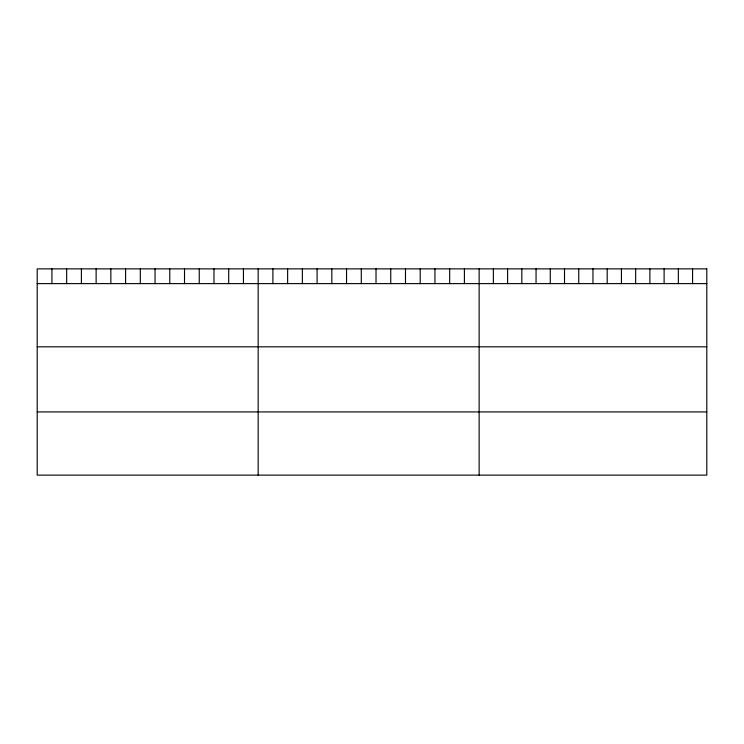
<?xml version="1.0" encoding="UTF-8"?>
<svg xmlns="http://www.w3.org/2000/svg" width="744" height="744" viewBox="0 0 744 744"><rect width="100%" height="100%" fill="white"/><g stroke="black" fill="none" stroke-linecap="round" stroke-linejoin="round"><path stroke-width="1.12" d="M37.2 283.613L706.8 283.613M37.2 346.816L706.8 346.816M37.2 411.925L706.8 411.925M692.571 268.882L692.571 283.613M678.342 268.882L678.342 283.613M664.113 268.882L664.113 283.613M649.884 268.882L649.884 283.613M635.655 268.882L635.655 283.613M621.426 268.882L621.426 283.613M607.197 268.882L607.197 283.613M592.968 268.882L592.968 283.613M578.739 268.882L578.739 283.613M564.51 268.882L564.51 283.613M550.281 268.882L550.281 283.613M536.052 268.882L536.052 283.613M521.823 268.882L521.823 283.613M507.594 268.882L507.594 283.613M493.365 268.882L493.365 283.613M479.136 268.882L479.136 475.118M464.405 268.882L464.405 283.613M449.674 268.882L449.674 283.613M434.942 268.882L434.942 283.613M420.211 268.882L420.211 283.613M405.48 268.882L405.48 283.613M390.749 268.882L390.749 283.613M376.018 268.882L376.018 283.613M361.286 268.882L361.286 283.613M346.555 268.882L346.555 283.613M331.824 268.882L331.824 283.613M317.093 268.882L317.093 283.613M302.362 268.882L302.362 283.613M287.63 268.882L287.63 283.613M272.899 268.882L272.899 283.613M258.168 268.882L258.168 475.118M243.437 268.882L243.437 283.613M228.706 268.882L228.706 283.613M213.974 268.882L213.974 283.613M199.243 268.882L199.243 283.613M184.512 268.882L184.512 283.613M169.781 268.882L169.781 283.613M155.05 268.882L155.05 283.613M140.318 268.882L140.318 283.613M125.587 268.882L125.587 283.613M110.856 268.882L110.856 283.613M96.125 268.882L96.125 283.613M81.394 268.882L81.394 283.613M66.662 268.882L66.662 283.613M51.931 268.882L51.931 283.613M706.8 268.882L37.2 268.882L37.2 475.118L706.8 475.118L706.8 268.882"/></g></svg>
